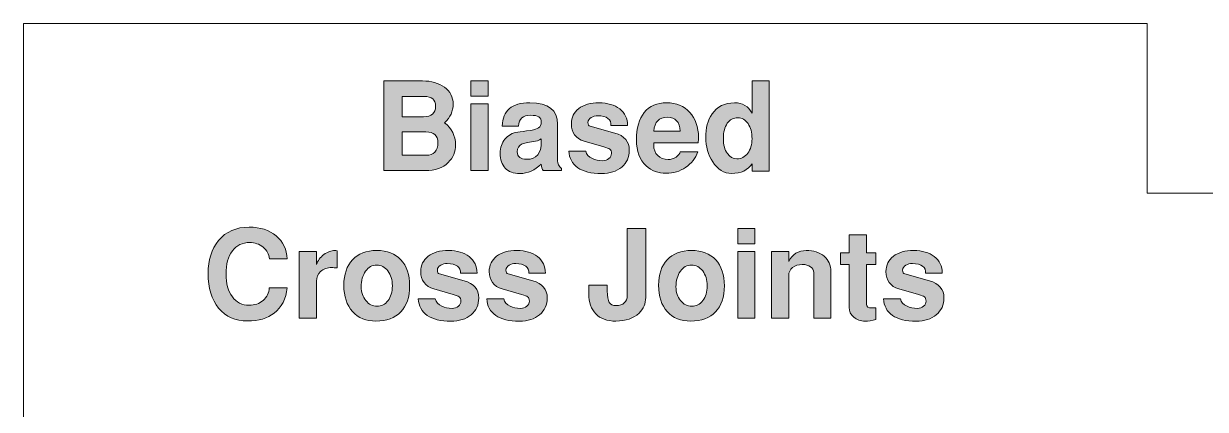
# Model space of a CAD drawing. Header units: inches. Extents: x 0.54 to 9.2, y -3.32 to -0.65.
# Drawn here: x 5.196 to 7.196, y -2.662 to -2.009 of the extents above; entities that cross this region are included whole.
import ezdxf

# ---------------------------------------------------------------- set-up
doc = ezdxf.new("R2010")
doc.units = ezdxf.units.IN
doc.header["$MEASUREMENT"] = 0
doc.layers.add('Layer 1', color=7, linetype='Continuous')

# ---------------------------------------------------------------- blocks, each defined once
blk = doc.blocks.new('block 28')
at = {"layer": 'Layer 1', "true_color": 0xed1f24}
h = blk.add_hatch(color=240, dxfattribs=at)
h.dxf.hatch_style = 2
edge = h.paths.add_edge_path()
edge.add_spline(control_points=[(5.9267, -2.214), (5.9267, -2.2261), (5.9226, -2.2361), (5.9144, -2.2442), (5.9051, -2.2534), (5.8921, -2.2579), (5.8754, -2.2579), (5.8754, -2.2579), (5.8052, -2.2579), (5.8052, -2.2579), (5.8052, -2.2579), (5.8052, -2.1061), (5.8052, -2.1061), (5.8052, -2.1061), (5.871, -2.1061), (5.871, -2.1061), (5.8856, -2.1061), (5.8979, -2.1096), (5.9078, -2.1167), (5.9177, -2.1238), (5.9227, -2.1334), (5.9227, -2.1457), (5.9227, -2.1573), (5.9179, -2.1677), (5.9083, -2.1769), (5.9205, -2.1866), (5.9267, -2.199), (5.9267, -2.214)], knot_values=[0, 0, 0, 0, 1, 1, 1, 2, 2, 2, 3, 3, 3, 4, 4, 4, 5, 5, 5, 6, 6, 6, 7, 7, 7, 8, 8, 8, 9, 9, 9, 9], degree=3, periodic=1)
edge = h.paths.add_edge_path()
edge.add_spline(control_points=[(5.8929, -2.149), (5.8929, -2.1379), (5.8865, -2.1323), (5.8735, -2.1323), (5.8735, -2.1323), (5.8365, -2.1323), (5.8365, -2.1323), (5.8365, -2.1323), (5.8365, -2.1667), (5.8365, -2.1667), (5.8365, -2.1667), (5.8727, -2.1667), (5.8727, -2.1667), (5.8862, -2.1667), (5.8929, -2.1608), (5.8929, -2.149)], knot_values=[0, 0, 0, 0, 1, 1, 1, 2, 2, 2, 3, 3, 3, 4, 4, 4, 5, 5, 5, 5], degree=3, periodic=1)
edge = h.paths.add_edge_path()
edge.add_spline(control_points=[(5.8969, -2.2104), (5.8969, -2.1985), (5.8901, -2.1925), (5.8765, -2.1925), (5.8765, -2.1925), (5.8365, -2.1925), (5.8365, -2.1925), (5.8365, -2.1925), (5.8365, -2.2319), (5.8365, -2.2319), (5.8365, -2.2319), (5.8765, -2.2319), (5.8765, -2.2319), (5.8901, -2.2319), (5.8969, -2.2248), (5.8969, -2.2104)], knot_values=[0, 0, 0, 0, 1, 1, 1, 2, 2, 2, 3, 3, 3, 4, 4, 4, 5, 5, 5, 5], degree=3, periodic=1)
h = blk.add_hatch(color=240, dxfattribs=at)
h.dxf.hatch_style = 2
h.paths.add_polyline_path([(5.9819, -2.1321), (5.9527, -2.1321), (5.9527, -2.1061), (5.9819, -2.1061)])
h.paths.add_polyline_path([(5.9819, -2.2579), (5.9527, -2.2579), (5.9527, -2.145), (5.9819, -2.145)])
h = blk.add_hatch(color=240, dxfattribs=at)
h.dxf.hatch_style = 2
edge = h.paths.add_edge_path()
edge.add_spline(control_points=[(6.4577, -2.2586), (6.4577, -2.2586), (6.4285, -2.2586), (6.4285, -2.2586), (6.4285, -2.2586), (6.4285, -2.2463), (6.4285, -2.2463), (6.4213, -2.2573), (6.4098, -2.2627), (6.3939, -2.2627), (6.3812, -2.2627), (6.3705, -2.2561), (6.3619, -2.2429), (6.3541, -2.2309), (6.3502, -2.2173), (6.3502, -2.2021), (6.3502, -2.186), (6.3537, -2.1727), (6.3608, -2.1621), (6.3694, -2.1495), (6.3821, -2.1432), (6.3987, -2.1432), (6.4125, -2.1432), (6.4224, -2.149), (6.4285, -2.1607), (6.4285, -2.1607), (6.4285, -2.1061), (6.4285, -2.1061), (6.4285, -2.1061), (6.4577, -2.1061), (6.4577, -2.1061), (6.4577, -2.1061), (6.4577, -2.2586), (6.4577, -2.2586)], knot_values=[0, 0, 0, 0, 1, 1, 1, 2, 2, 2, 3, 3, 3, 4, 4, 4, 5, 5, 5, 6, 6, 6, 7, 7, 7, 8, 8, 8, 9, 9, 9, 10, 10, 10, 11, 11, 11, 11], degree=3, periodic=1)
edge = h.paths.add_edge_path()
edge.add_spline(control_points=[(6.4285, -2.2039), (6.4285, -2.1935), (6.4262, -2.185), (6.4217, -2.1783), (6.4171, -2.1717), (6.4114, -2.1684), (6.4045, -2.1684), (6.397, -2.1684), (6.3911, -2.1715), (6.3866, -2.1779), (6.3822, -2.1843), (6.38, -2.1928), (6.38, -2.2035), (6.38, -2.2143), (6.3823, -2.2228), (6.3868, -2.229), (6.391, -2.235), (6.3963, -2.2379), (6.4028, -2.2379), (6.4104, -2.2379), (6.4166, -2.2348), (6.4214, -2.2285), (6.4261, -2.2222), (6.4285, -2.214), (6.4285, -2.2039)], knot_values=[0, 0, 0, 0, 1, 1, 1, 2, 2, 2, 3, 3, 3, 4, 4, 4, 5, 5, 5, 6, 6, 6, 7, 7, 7, 8, 8, 8, 8], degree=3, periodic=1)
h = blk.add_hatch(color=240, dxfattribs=at)
h.dxf.hatch_style = 2
edge = h.paths.add_edge_path()
edge.add_spline(control_points=[(6.1058, -2.2579), (6.1058, -2.2579), (6.0748, -2.2579), (6.0748, -2.2579), (6.0734, -2.2557), (6.0724, -2.252), (6.0717, -2.2469), (6.061, -2.2576), (6.049, -2.2629), (6.0356, -2.2629), (6.0248, -2.2629), (6.0165, -2.2599), (6.0108, -2.2539), (6.0051, -2.2478), (6.0023, -2.2393), (6.0023, -2.2282), (6.0023, -2.219), (6.005, -2.2111), (6.0104, -2.2046), (6.0158, -2.1981), (6.0231, -2.1941), (6.0323, -2.1927), (6.0366, -2.1922), (6.0439, -2.1912), (6.0542, -2.1898), (6.0603, -2.1889), (6.0647, -2.1874), (6.0674, -2.1853), (6.0701, -2.1833), (6.0716, -2.1801), (6.0719, -2.1757), (6.0723, -2.168), (6.0662, -2.1642), (6.0537, -2.1642), (6.0407, -2.1642), (6.034, -2.1703), (6.0335, -2.1825), (6.0335, -2.1825), (6.0058, -2.1825), (6.0058, -2.1825), (6.0064, -2.1692), (6.0104, -2.1593), (6.0178, -2.1528), (6.0252, -2.1464), (6.0369, -2.1432), (6.0527, -2.1432), (6.0838, -2.1432), (6.0994, -2.1552), (6.0994, -2.1792), (6.0994, -2.1792), (6.0994, -2.2415), (6.0994, -2.2415), (6.0994, -2.2464), (6.1015, -2.2506), (6.1058, -2.2542), (6.1058, -2.2542), (6.1058, -2.2579), (6.1058, -2.2579)], knot_values=[0, 0, 0, 0, 1, 1, 1, 2, 2, 2, 3, 3, 3, 4, 4, 4, 5, 5, 5, 6, 6, 6, 7, 7, 7, 8, 8, 8, 9, 9, 9, 10, 10, 10, 11, 11, 11, 12, 12, 12, 13, 13, 13, 14, 14, 14, 15, 15, 15, 16, 16, 16, 17, 17, 17, 18, 18, 18, 19, 19, 19, 19], degree=3, periodic=1)
edge = h.paths.add_edge_path()
edge.add_spline(control_points=[(6.0719, -2.2088), (6.0719, -2.2088), (6.0719, -2.2044), (6.0719, -2.2044), (6.0677, -2.2068), (6.0634, -2.2082), (6.0591, -2.2088), (6.0489, -2.21), (6.0421, -2.2116), (6.0386, -2.2134), (6.0337, -2.2157), (6.0312, -2.2199), (6.0312, -2.2259), (6.0312, -2.2345), (6.0366, -2.2388), (6.0474, -2.2388), (6.0637, -2.2388), (6.0719, -2.2288), (6.0719, -2.2088)], knot_values=[0, 0, 0, 0, 1, 1, 1, 2, 2, 2, 3, 3, 3, 4, 4, 4, 5, 5, 5, 6, 6, 6, 6], degree=3, periodic=1)
h = blk.add_hatch(color=240, dxfattribs=at)
h.dxf.hatch_style = 2
edge = h.paths.add_edge_path()
edge.add_spline(control_points=[(6.2208, -2.2236), (6.2208, -2.2352), (6.2165, -2.2447), (6.2079, -2.252), (6.1993, -2.2593), (6.1879, -2.2629), (6.1737, -2.2629), (6.1564, -2.2629), (6.143, -2.2597), (6.1336, -2.2531), (6.1243, -2.2465), (6.1192, -2.237), (6.1185, -2.2248), (6.1185, -2.2248), (6.1473, -2.2248), (6.1473, -2.2248), (6.1484, -2.2305), (6.1521, -2.2348), (6.1583, -2.2375), (6.1632, -2.2399), (6.169, -2.2411), (6.1756, -2.2411), (6.1799, -2.2411), (6.1835, -2.2399), (6.1863, -2.2375), (6.1892, -2.2351), (6.1906, -2.2323), (6.1906, -2.2289), (6.1906, -2.2255), (6.1896, -2.2231), (6.1877, -2.2216), (6.1862, -2.2204), (6.1828, -2.2191), (6.1775, -2.2176), (6.1775, -2.2176), (6.1446, -2.2081), (6.1446, -2.2081), (6.13, -2.2038), (6.1227, -2.194), (6.1227, -2.1787), (6.1227, -2.1681), (6.1269, -2.1595), (6.1352, -2.1529), (6.1435, -2.1464), (6.1551, -2.1432), (6.1698, -2.1432), (6.1841, -2.1432), (6.1957, -2.1466), (6.2045, -2.1536), (6.2133, -2.1605), (6.2178, -2.1698), (6.2179, -2.1815), (6.2179, -2.1815), (6.1898, -2.1815), (6.1898, -2.1815), (6.1902, -2.1766), (6.1885, -2.1727), (6.1847, -2.1697), (6.1809, -2.1667), (6.1751, -2.1652), (6.1675, -2.1652), (6.1633, -2.1652), (6.1596, -2.1662), (6.1565, -2.1682), (6.1527, -2.1702), (6.1508, -2.1729), (6.1508, -2.1763), (6.1508, -2.18), (6.1521, -2.1823), (6.1546, -2.1829), (6.1546, -2.1829), (6.1962, -2.1944), (6.1962, -2.1944), (6.2126, -2.1989), (6.2208, -2.2086), (6.2208, -2.2236)], knot_values=[0, 0, 0, 0, 1, 1, 1, 2, 2, 2, 3, 3, 3, 4, 4, 4, 5, 5, 5, 6, 6, 6, 7, 7, 7, 8, 8, 8, 9, 9, 9, 10, 10, 10, 11, 11, 11, 12, 12, 12, 13, 13, 13, 14, 14, 14, 15, 15, 15, 16, 16, 16, 17, 17, 17, 18, 18, 18, 19, 19, 19, 20, 20, 20, 21, 21, 21, 22, 22, 22, 23, 23, 23, 24, 24, 24, 25, 25, 25, 25], degree=3, periodic=1)
h = blk.add_hatch(color=240, dxfattribs=at)
h.dxf.hatch_style = 2
edge = h.paths.add_edge_path()
edge.add_spline(control_points=[(6.3379, -2.2017), (6.3379, -2.205), (6.3377, -2.208), (6.3373, -2.2107), (6.3373, -2.2107), (6.2625, -2.2107), (6.2625, -2.2107), (6.2622, -2.2115), (6.2621, -2.2128), (6.2621, -2.2146), (6.2621, -2.222), (6.2643, -2.2279), (6.2689, -2.2324), (6.2734, -2.2369), (6.2793, -2.2392), (6.2866, -2.2392), (6.2915, -2.2392), (6.2959, -2.2378), (6.3001, -2.235), (6.3038, -2.2324), (6.3061, -2.2294), (6.3071, -2.2261), (6.3071, -2.2261), (6.3367, -2.2261), (6.3367, -2.2261), (6.3328, -2.237), (6.3259, -2.2459), (6.3161, -2.2525), (6.3063, -2.2592), (6.2954, -2.2625), (6.2833, -2.2625), (6.2698, -2.2625), (6.2585, -2.2583), (6.2494, -2.2498), (6.2384, -2.2397), (6.2329, -2.2252), (6.2329, -2.2063), (6.2329, -2.186), (6.2373, -2.1704), (6.2461, -2.1595), (6.255, -2.1486), (6.2676, -2.1432), (6.2842, -2.1432), (6.3003, -2.1432), (6.3133, -2.1485), (6.3231, -2.1593), (6.333, -2.1701), (6.3379, -2.1842), (6.3379, -2.2017)], knot_values=[0, 0, 0, 0, 1, 1, 1, 2, 2, 2, 3, 3, 3, 4, 4, 4, 5, 5, 5, 6, 6, 6, 7, 7, 7, 8, 8, 8, 9, 9, 9, 10, 10, 10, 11, 11, 11, 12, 12, 12, 13, 13, 13, 14, 14, 14, 15, 15, 15, 16, 16, 16, 16], degree=3, periodic=1)
edge = h.paths.add_edge_path()
edge.add_spline(control_points=[(6.3071, -2.1911), (6.3062, -2.1754), (6.2989, -2.1675), (6.2852, -2.1675), (6.2713, -2.1675), (6.2636, -2.1754), (6.2621, -2.1911), (6.2621, -2.1911), (6.3071, -2.1911), (6.3071, -2.1911)], knot_values=[0, 0, 0, 0, 1, 1, 1, 2, 2, 2, 3, 3, 3, 3], degree=3, periodic=1)
h = blk.add_hatch(color=240, dxfattribs=at)
h.dxf.hatch_style = 2
edge = h.paths.add_edge_path()
edge.add_spline(control_points=[(5.6417, -2.4561), (5.6397, -2.4751), (5.6325, -2.4895), (5.62, -2.4992), (5.6085, -2.5081), (5.5933, -2.5125), (5.5746, -2.5125), (5.554, -2.5125), (5.5378, -2.5053), (5.5258, -2.4909), (5.5139, -2.4764), (5.5079, -2.4568), (5.5079, -2.4321), (5.5079, -2.4092), (5.5138, -2.3906), (5.5256, -2.3763), (5.5381, -2.3611), (5.5554, -2.3536), (5.5775, -2.3536), (5.596, -2.3536), (5.6112, -2.3585), (5.6231, -2.3685), (5.6351, -2.3784), (5.6412, -2.3914), (5.6417, -2.4075), (5.6417, -2.4075), (5.6119, -2.4075), (5.6119, -2.4075), (5.611, -2.3995), (5.6075, -2.3928), (5.6011, -2.3875), (5.5948, -2.3823), (5.5872, -2.3796), (5.5783, -2.3796), (5.566, -2.3796), (5.5562, -2.3844), (5.5491, -2.394), (5.5419, -2.4036), (5.5383, -2.4166), (5.5383, -2.4329), (5.5383, -2.4492), (5.5419, -2.4621), (5.549, -2.4716), (5.556, -2.4811), (5.5655, -2.4859), (5.5773, -2.4859), (5.5866, -2.4859), (5.5945, -2.4831), (5.601, -2.4776), (5.6076, -2.4721), (5.611, -2.465), (5.6115, -2.4561), (5.6115, -2.4561), (5.6417, -2.4561), (5.6417, -2.4561)], knot_values=[0, 0, 0, 0, 1, 1, 1, 2, 2, 2, 3, 3, 3, 4, 4, 4, 5, 5, 5, 6, 6, 6, 7, 7, 7, 8, 8, 8, 9, 9, 9, 10, 10, 10, 11, 11, 11, 12, 12, 12, 13, 13, 13, 14, 14, 14, 15, 15, 15, 16, 16, 16, 17, 17, 17, 18, 18, 18, 18], degree=3, periodic=1)
h = blk.add_hatch(color=240, dxfattribs=at)
h.dxf.hatch_style = 2
edge = h.paths.add_edge_path()
edge.add_spline(control_points=[(6.2485, -2.4729), (6.2485, -2.4831), (6.2448, -2.4918), (6.2373, -2.4992), (6.2281, -2.5082), (6.2151, -2.5127), (6.1981, -2.5127), (6.1833, -2.5127), (6.1719, -2.5086), (6.1641, -2.5004), (6.1562, -2.4923), (6.1523, -2.481), (6.1523, -2.4667), (6.1523, -2.4667), (6.1523, -2.4519), (6.1523, -2.4519), (6.1523, -2.4519), (6.1835, -2.4519), (6.1835, -2.4519), (6.1835, -2.4519), (6.1835, -2.4617), (6.1835, -2.4617), (6.1835, -2.4709), (6.1846, -2.4773), (6.1868, -2.481), (6.1889, -2.4847), (6.1928, -2.4865), (6.1985, -2.4865), (6.2044, -2.4865), (6.209, -2.485), (6.2123, -2.4819), (6.2156, -2.4789), (6.2173, -2.4746), (6.2173, -2.4692), (6.2173, -2.4692), (6.2173, -2.3561), (6.2173, -2.3561), (6.2173, -2.3561), (6.2485, -2.3561), (6.2485, -2.3561), (6.2485, -2.3561), (6.2485, -2.4729), (6.2485, -2.4729)], knot_values=[0, 0, 0, 0, 1, 1, 1, 2, 2, 2, 3, 3, 3, 4, 4, 4, 5, 5, 5, 6, 6, 6, 7, 7, 7, 8, 8, 8, 9, 9, 9, 10, 10, 10, 11, 11, 11, 12, 12, 12, 13, 13, 13, 14, 14, 14, 14], degree=3, periodic=1)
h = blk.add_hatch(color=240, dxfattribs=at)
h.dxf.hatch_style = 2
h.paths.add_polyline_path([(6.4335, -2.3821), (6.4044, -2.3821), (6.4044, -2.3561), (6.4335, -2.3561)])
h.paths.add_polyline_path([(6.4335, -2.5079), (6.4044, -2.5079), (6.4044, -2.395), (6.4335, -2.395)])
h = blk.add_hatch(color=240, dxfattribs=at)
h.dxf.hatch_style = 2
edge = h.paths.add_edge_path()
edge.add_spline(control_points=[(6.6383, -2.5102), (6.6315, -2.5119), (6.6253, -2.5127), (6.6198, -2.5127), (6.6124, -2.5127), (6.6061, -2.5105), (6.6008, -2.506), (6.5955, -2.5015), (6.5929, -2.4961), (6.5929, -2.4898), (6.5929, -2.4898), (6.5929, -2.4167), (6.5929, -2.4167), (6.5929, -2.4167), (6.5785, -2.4167), (6.5785, -2.4167), (6.5785, -2.4167), (6.5785, -2.3973), (6.5785, -2.3973), (6.5785, -2.3973), (6.5929, -2.3973), (6.5929, -2.3973), (6.5929, -2.3973), (6.5929, -2.3667), (6.5929, -2.3667), (6.5929, -2.3667), (6.6221, -2.3667), (6.6221, -2.3667), (6.6221, -2.3667), (6.6221, -2.3973), (6.6221, -2.3973), (6.6221, -2.3973), (6.6383, -2.3973), (6.6383, -2.3973), (6.6383, -2.3973), (6.6383, -2.4167), (6.6383, -2.4167), (6.6383, -2.4167), (6.6221, -2.4167), (6.6221, -2.4167), (6.6221, -2.4167), (6.6221, -2.484), (6.6221, -2.484), (6.6221, -2.4883), (6.6253, -2.4905), (6.6319, -2.4905), (6.6334, -2.4903), (6.6355, -2.4902), (6.6383, -2.49), (6.6383, -2.49), (6.6383, -2.5102), (6.6383, -2.5102)], knot_values=[0, 0, 0, 0, 1, 1, 1, 2, 2, 2, 3, 3, 3, 4, 4, 4, 5, 5, 5, 6, 6, 6, 7, 7, 7, 8, 8, 8, 9, 9, 9, 10, 10, 10, 11, 11, 11, 12, 12, 12, 13, 13, 13, 14, 14, 14, 15, 15, 15, 16, 16, 16, 17, 17, 17, 17], degree=3, periodic=1)
h = blk.add_hatch(color=240, dxfattribs=at)
h.dxf.hatch_style = 2
edge = h.paths.add_edge_path()
edge.add_spline(control_points=[(5.7262, -2.4227), (5.7224, -2.4223), (5.7195, -2.4221), (5.7177, -2.4221), (5.7095, -2.4221), (5.7031, -2.4243), (5.6984, -2.4287), (5.6938, -2.4331), (5.6914, -2.4386), (5.6914, -2.4452), (5.6914, -2.4452), (5.6914, -2.5079), (5.6914, -2.5079), (5.6914, -2.5079), (5.6623, -2.5079), (5.6623, -2.5079), (5.6623, -2.5079), (5.6623, -2.395), (5.6623, -2.395), (5.6623, -2.395), (5.6914, -2.395), (5.6914, -2.395), (5.6914, -2.395), (5.6914, -2.4169), (5.6914, -2.4169), (5.6935, -2.4102), (5.6977, -2.4046), (5.7039, -2.4), (5.7102, -2.3954), (5.7165, -2.3932), (5.7227, -2.3932), (5.7234, -2.3932), (5.7246, -2.3933), (5.7262, -2.3936), (5.7262, -2.3936), (5.7262, -2.4227), (5.7262, -2.4227)], knot_values=[0, 0, 0, 0, 1, 1, 1, 2, 2, 2, 3, 3, 3, 4, 4, 4, 5, 5, 5, 6, 6, 6, 7, 7, 7, 8, 8, 8, 9, 9, 9, 10, 10, 10, 11, 11, 11, 12, 12, 12, 12], degree=3, periodic=1)
h = blk.add_hatch(color=240, dxfattribs=at)
h.dxf.hatch_style = 2
edge = h.paths.add_edge_path()
edge.add_spline(control_points=[(5.8489, -2.4529), (5.8489, -2.472), (5.844, -2.4867), (5.8341, -2.4971), (5.8241, -2.5075), (5.8101, -2.5127), (5.7921, -2.5127), (5.7753, -2.5127), (5.762, -2.5073), (5.7523, -2.4965), (5.7426, -2.4857), (5.7377, -2.4709), (5.7377, -2.4521), (5.7377, -2.4336), (5.7426, -2.4192), (5.7523, -2.4088), (5.762, -2.3984), (5.7757, -2.3932), (5.7933, -2.3932), (5.8108, -2.3932), (5.8245, -2.3984), (5.8343, -2.409), (5.844, -2.4195), (5.8489, -2.4342), (5.8489, -2.4529)], knot_values=[0, 0, 0, 0, 1, 1, 1, 2, 2, 2, 3, 3, 3, 4, 4, 4, 5, 5, 5, 6, 6, 6, 7, 7, 7, 8, 8, 8, 8], degree=3, periodic=1)
edge = h.paths.add_edge_path()
edge.add_spline(control_points=[(5.8198, -2.4531), (5.8198, -2.4427), (5.8173, -2.4342), (5.8123, -2.4277), (5.8073, -2.4212), (5.801, -2.4179), (5.7933, -2.4179), (5.7857, -2.4179), (5.7794, -2.4214), (5.7745, -2.4283), (5.7695, -2.4353), (5.7671, -2.4441), (5.7671, -2.4549), (5.7671, -2.4639), (5.7697, -2.4716), (5.7749, -2.478), (5.7801, -2.4843), (5.7864, -2.4875), (5.7937, -2.4875), (5.8014, -2.4875), (5.8076, -2.4843), (5.8125, -2.4779), (5.8173, -2.4714), (5.8198, -2.4632), (5.8198, -2.4531)], knot_values=[0, 0, 0, 0, 1, 1, 1, 2, 2, 2, 3, 3, 3, 4, 4, 4, 5, 5, 5, 6, 6, 6, 7, 7, 7, 8, 8, 8, 8], degree=3, periodic=1)
h = blk.add_hatch(color=240, dxfattribs=at)
h.dxf.hatch_style = 2
edge = h.paths.add_edge_path()
edge.add_spline(control_points=[(5.966, -2.4736), (5.966, -2.4852), (5.9617, -2.4947), (5.9531, -2.502), (5.9445, -2.5093), (5.9331, -2.5129), (5.9189, -2.5129), (5.9016, -2.5129), (5.8882, -2.5097), (5.8788, -2.5031), (5.8695, -2.4965), (5.8644, -2.487), (5.8637, -2.4748), (5.8637, -2.4748), (5.8925, -2.4748), (5.8925, -2.4748), (5.8936, -2.4805), (5.8973, -2.4848), (5.9035, -2.4875), (5.9084, -2.4899), (5.9142, -2.4911), (5.9208, -2.4911), (5.9251, -2.4911), (5.9287, -2.4899), (5.9316, -2.4875), (5.9344, -2.4851), (5.9358, -2.4823), (5.9358, -2.4789), (5.9358, -2.4755), (5.9349, -2.4731), (5.9329, -2.4716), (5.9314, -2.4704), (5.928, -2.4691), (5.9227, -2.4676), (5.9227, -2.4676), (5.8898, -2.4581), (5.8898, -2.4581), (5.8752, -2.4538), (5.8679, -2.444), (5.8679, -2.4287), (5.8679, -2.4181), (5.8721, -2.4095), (5.8804, -2.4029), (5.8887, -2.3964), (5.9003, -2.3932), (5.915, -2.3932), (5.9293, -2.3932), (5.9409, -2.3966), (5.9497, -2.4036), (5.9585, -2.4105), (5.963, -2.4198), (5.9631, -2.4315), (5.9631, -2.4315), (5.935, -2.4315), (5.935, -2.4315), (5.9354, -2.4266), (5.9337, -2.4227), (5.9299, -2.4197), (5.9261, -2.4167), (5.9203, -2.4152), (5.9127, -2.4152), (5.9085, -2.4152), (5.9049, -2.4162), (5.9017, -2.4182), (5.8979, -2.4202), (5.896, -2.4229), (5.896, -2.4263), (5.896, -2.43), (5.8973, -2.4323), (5.8998, -2.4329), (5.8998, -2.4329), (5.9414, -2.4444), (5.9414, -2.4444), (5.9578, -2.4489), (5.966, -2.4586), (5.966, -2.4736)], knot_values=[0, 0, 0, 0, 1, 1, 1, 2, 2, 2, 3, 3, 3, 4, 4, 4, 5, 5, 5, 6, 6, 6, 7, 7, 7, 8, 8, 8, 9, 9, 9, 10, 10, 10, 11, 11, 11, 12, 12, 12, 13, 13, 13, 14, 14, 14, 15, 15, 15, 16, 16, 16, 17, 17, 17, 18, 18, 18, 19, 19, 19, 20, 20, 20, 21, 21, 21, 22, 22, 22, 23, 23, 23, 24, 24, 24, 25, 25, 25, 25], degree=3, periodic=1)
h = blk.add_hatch(color=240, dxfattribs=at)
h.dxf.hatch_style = 2
edge = h.paths.add_edge_path()
edge.add_spline(control_points=[(6.0819, -2.4736), (6.0819, -2.4852), (6.0776, -2.4947), (6.0689, -2.502), (6.0603, -2.5093), (6.0489, -2.5129), (6.0348, -2.5129), (6.0174, -2.5129), (6.004, -2.5097), (5.9947, -2.5031), (5.9853, -2.4965), (5.9803, -2.487), (5.9796, -2.4748), (5.9796, -2.4748), (6.0083, -2.4748), (6.0083, -2.4748), (6.0094, -2.4805), (6.0131, -2.4848), (6.0194, -2.4875), (6.0242, -2.4899), (6.03, -2.4911), (6.0367, -2.4911), (6.041, -2.4911), (6.0445, -2.4899), (6.0474, -2.4875), (6.0502, -2.4851), (6.0517, -2.4823), (6.0517, -2.4789), (6.0517, -2.4755), (6.0507, -2.4731), (6.0487, -2.4716), (6.0472, -2.4704), (6.0438, -2.4691), (6.0386, -2.4676), (6.0386, -2.4676), (6.0056, -2.4581), (6.0056, -2.4581), (5.991, -2.4538), (5.9837, -2.444), (5.9837, -2.4287), (5.9837, -2.4181), (5.9879, -2.4095), (5.9962, -2.4029), (6.0046, -2.3964), (6.0161, -2.3932), (6.0308, -2.3932), (6.0451, -2.3932), (6.0567, -2.3966), (6.0655, -2.4036), (6.0743, -2.4105), (6.0788, -2.4198), (6.0789, -2.4315), (6.0789, -2.4315), (6.0508, -2.4315), (6.0508, -2.4315), (6.0512, -2.4266), (6.0495, -2.4227), (6.0457, -2.4197), (6.0419, -2.4167), (6.0362, -2.4152), (6.0285, -2.4152), (6.0244, -2.4152), (6.0207, -2.4162), (6.0175, -2.4182), (6.0137, -2.4202), (6.0119, -2.4229), (6.0119, -2.4263), (6.0119, -2.43), (6.0131, -2.4323), (6.0156, -2.4329), (6.0156, -2.4329), (6.0573, -2.4444), (6.0573, -2.4444), (6.0737, -2.4489), (6.0819, -2.4586), (6.0819, -2.4736)], knot_values=[0, 0, 0, 0, 1, 1, 1, 2, 2, 2, 3, 3, 3, 4, 4, 4, 5, 5, 5, 6, 6, 6, 7, 7, 7, 8, 8, 8, 9, 9, 9, 10, 10, 10, 11, 11, 11, 12, 12, 12, 13, 13, 13, 14, 14, 14, 15, 15, 15, 16, 16, 16, 17, 17, 17, 18, 18, 18, 19, 19, 19, 20, 20, 20, 21, 21, 21, 22, 22, 22, 23, 23, 23, 24, 24, 24, 25, 25, 25, 25], degree=3, periodic=1)
h = blk.add_hatch(color=240, dxfattribs=at)
h.dxf.hatch_style = 2
edge = h.paths.add_edge_path()
edge.add_spline(control_points=[(6.3817, -2.4529), (6.3817, -2.472), (6.3767, -2.4867), (6.3668, -2.4971), (6.3568, -2.5075), (6.3428, -2.5127), (6.3248, -2.5127), (6.308, -2.5127), (6.2947, -2.5073), (6.285, -2.4965), (6.2753, -2.4857), (6.2704, -2.4709), (6.2704, -2.4521), (6.2704, -2.4336), (6.2753, -2.4192), (6.285, -2.4088), (6.2947, -2.3984), (6.3084, -2.3932), (6.326, -2.3932), (6.3435, -2.3932), (6.3572, -2.3984), (6.367, -2.409), (6.3768, -2.4195), (6.3817, -2.4342), (6.3817, -2.4529)], knot_values=[0, 0, 0, 0, 1, 1, 1, 2, 2, 2, 3, 3, 3, 4, 4, 4, 5, 5, 5, 6, 6, 6, 7, 7, 7, 8, 8, 8, 8], degree=3, periodic=1)
edge = h.paths.add_edge_path()
edge.add_spline(control_points=[(6.3525, -2.4531), (6.3525, -2.4427), (6.35, -2.4342), (6.345, -2.4277), (6.34, -2.4212), (6.3337, -2.4179), (6.326, -2.4179), (6.3184, -2.4179), (6.3121, -2.4214), (6.3072, -2.4283), (6.3022, -2.4353), (6.2998, -2.4441), (6.2998, -2.4549), (6.2998, -2.4639), (6.3024, -2.4716), (6.3076, -2.478), (6.3128, -2.4843), (6.3191, -2.4875), (6.3264, -2.4875), (6.3341, -2.4875), (6.3403, -2.4843), (6.3452, -2.4779), (6.3501, -2.4714), (6.3525, -2.4632), (6.3525, -2.4531)], knot_values=[0, 0, 0, 0, 1, 1, 1, 2, 2, 2, 3, 3, 3, 4, 4, 4, 5, 5, 5, 6, 6, 6, 7, 7, 7, 8, 8, 8, 8], degree=3, periodic=1)
h = blk.add_hatch(color=240, dxfattribs=at)
h.dxf.hatch_style = 2
edge = h.paths.add_edge_path()
edge.add_spline(control_points=[(6.5621, -2.5079), (6.5621, -2.5079), (6.5329, -2.5079), (6.5329, -2.5079), (6.5329, -2.5079), (6.5329, -2.4304), (6.5329, -2.4304), (6.5329, -2.4263), (6.5312, -2.423), (6.5277, -2.4206), (6.5242, -2.4181), (6.5195, -2.4169), (6.5135, -2.4169), (6.507, -2.4169), (6.5016, -2.4186), (6.4972, -2.4221), (6.4928, -2.4256), (6.4906, -2.43), (6.4906, -2.4352), (6.4906, -2.4352), (6.4906, -2.5079), (6.4906, -2.5079), (6.4906, -2.5079), (6.4614, -2.5079), (6.4614, -2.5079), (6.4614, -2.5079), (6.4614, -2.395), (6.4614, -2.395), (6.4614, -2.395), (6.4906, -2.395), (6.4906, -2.395), (6.4906, -2.395), (6.4906, -2.4119), (6.4906, -2.4119), (6.4971, -2.3994), (6.507, -2.3932), (6.5202, -2.3932), (6.5328, -2.3932), (6.543, -2.3964), (6.5506, -2.4029), (6.5582, -2.4095), (6.5621, -2.4181), (6.5621, -2.4288), (6.5621, -2.4288), (6.5621, -2.5079), (6.5621, -2.5079)], knot_values=[0, 0, 0, 0, 1, 1, 1, 2, 2, 2, 3, 3, 3, 4, 4, 4, 5, 5, 5, 6, 6, 6, 7, 7, 7, 8, 8, 8, 9, 9, 9, 10, 10, 10, 11, 11, 11, 12, 12, 12, 13, 13, 13, 14, 14, 14, 15, 15, 15, 15], degree=3, periodic=1)
h = blk.add_hatch(color=240, dxfattribs=at)
h.dxf.hatch_style = 2
edge = h.paths.add_edge_path()
edge.add_spline(control_points=[(6.7533, -2.4736), (6.7533, -2.4852), (6.749, -2.4947), (6.7404, -2.502), (6.7318, -2.5093), (6.7204, -2.5129), (6.7062, -2.5129), (6.6889, -2.5129), (6.6755, -2.5097), (6.6661, -2.5031), (6.6568, -2.4965), (6.6517, -2.487), (6.651, -2.4748), (6.651, -2.4748), (6.6798, -2.4748), (6.6798, -2.4748), (6.6809, -2.4805), (6.6846, -2.4848), (6.6908, -2.4875), (6.6957, -2.4899), (6.7014, -2.4911), (6.7081, -2.4911), (6.7124, -2.4911), (6.716, -2.4899), (6.7188, -2.4875), (6.7217, -2.4851), (6.7231, -2.4823), (6.7231, -2.4789), (6.7231, -2.4755), (6.7221, -2.4731), (6.7202, -2.4716), (6.7187, -2.4704), (6.7153, -2.4691), (6.71, -2.4676), (6.71, -2.4676), (6.6771, -2.4581), (6.6771, -2.4581), (6.6625, -2.4538), (6.6552, -2.444), (6.6552, -2.4287), (6.6552, -2.4181), (6.6594, -2.4095), (6.6677, -2.4029), (6.676, -2.3964), (6.6876, -2.3932), (6.7023, -2.3932), (6.7166, -2.3932), (6.7281, -2.3966), (6.737, -2.4036), (6.7458, -2.4105), (6.7503, -2.4198), (6.7504, -2.4315), (6.7504, -2.4315), (6.7223, -2.4315), (6.7223, -2.4315), (6.7227, -2.4266), (6.721, -2.4227), (6.7172, -2.4197), (6.7134, -2.4167), (6.7076, -2.4152), (6.7, -2.4152), (6.6958, -2.4152), (6.6921, -2.4162), (6.6889, -2.4182), (6.6852, -2.4202), (6.6833, -2.4229), (6.6833, -2.4263), (6.6833, -2.43), (6.6846, -2.4323), (6.6871, -2.4329), (6.6871, -2.4329), (6.7287, -2.4444), (6.7287, -2.4444), (6.7451, -2.4489), (6.7533, -2.4586), (6.7533, -2.4736)], knot_values=[0, 0, 0, 0, 1, 1, 1, 2, 2, 2, 3, 3, 3, 4, 4, 4, 5, 5, 5, 6, 6, 6, 7, 7, 7, 8, 8, 8, 9, 9, 9, 10, 10, 10, 11, 11, 11, 12, 12, 12, 13, 13, 13, 14, 14, 14, 15, 15, 15, 16, 16, 16, 17, 17, 17, 18, 18, 18, 19, 19, 19, 20, 20, 20, 21, 21, 21, 22, 22, 22, 23, 23, 23, 24, 24, 24, 25, 25, 25, 25], degree=3, periodic=1)
at = {"layer": 'Layer 1', "lineweight": 0}
for points in [[(5.9819, -2.1321), (5.9527, -2.1321), (5.9527, -2.1061), (5.9819, -2.1061), (5.9819, -2.1321)], [(5.9819, -2.2579), (5.9527, -2.2579), (5.9527, -2.145), (5.9819, -2.145), (5.9819, -2.2579)], [(6.4335, -2.3821), (6.4044, -2.3821), (6.4044, -2.3561), (6.4335, -2.3561), (6.4335, -2.3821)], [(6.4335, -2.5079), (6.4044, -2.5079), (6.4044, -2.395), (6.4335, -2.395), (6.4335, -2.5079)]]:
    blk.add_lwpolyline(points, dxfattribs=at)
for points, knots in [([(5.9267, -2.214), (5.9267, -2.2261), (5.9226, -2.2361), (5.9144, -2.2442), (5.9051, -2.2534), (5.8921, -2.2579), (5.8754, -2.2579), (5.8754, -2.2579), (5.8052, -2.2579), (5.8052, -2.2579), (5.8052, -2.2579), (5.8052, -2.1061), (5.8052, -2.1061), (5.8052, -2.1061), (5.871, -2.1061), (5.871, -2.1061), (5.8856, -2.1061), (5.8979, -2.1096), (5.9078, -2.1167), (5.9177, -2.1238), (5.9227, -2.1334), (5.9227, -2.1457), (5.9227, -2.1573), (5.9179, -2.1677), (5.9083, -2.1769), (5.9205, -2.1866), (5.9267, -2.199), (5.9267, -2.214)], [0, 0, 0, 0, 1, 1, 1, 2, 2, 2, 3, 3, 3, 4, 4, 4, 5, 5, 5, 6, 6, 6, 7, 7, 7, 8, 8, 8, 9, 9, 9, 9]), ([(6.4577, -2.2586), (6.4577, -2.2586), (6.4285, -2.2586), (6.4285, -2.2586), (6.4285, -2.2586), (6.4285, -2.2463), (6.4285, -2.2463), (6.4213, -2.2573), (6.4098, -2.2627), (6.3939, -2.2627), (6.3812, -2.2627), (6.3705, -2.2561), (6.3619, -2.2429), (6.3541, -2.2309), (6.3502, -2.2173), (6.3502, -2.2021), (6.3502, -2.186), (6.3537, -2.1727), (6.3608, -2.1621), (6.3694, -2.1495), (6.3821, -2.1432), (6.3987, -2.1432), (6.4125, -2.1432), (6.4224, -2.149), (6.4285, -2.1607), (6.4285, -2.1607), (6.4285, -2.1061), (6.4285, -2.1061), (6.4285, -2.1061), (6.4577, -2.1061), (6.4577, -2.1061), (6.4577, -2.1061), (6.4577, -2.2586), (6.4577, -2.2586)], [0, 0, 0, 0, 1, 1, 1, 2, 2, 2, 3, 3, 3, 4, 4, 4, 5, 5, 5, 6, 6, 6, 7, 7, 7, 8, 8, 8, 9, 9, 9, 10, 10, 10, 11, 11, 11, 11]), ([(5.8929, -2.149), (5.8929, -2.1379), (5.8865, -2.1323), (5.8735, -2.1323), (5.8735, -2.1323), (5.8365, -2.1323), (5.8365, -2.1323), (5.8365, -2.1323), (5.8365, -2.1667), (5.8365, -2.1667), (5.8365, -2.1667), (5.8727, -2.1667), (5.8727, -2.1667), (5.8862, -2.1667), (5.8929, -2.1608), (5.8929, -2.149)], [0, 0, 0, 0, 1, 1, 1, 2, 2, 2, 3, 3, 3, 4, 4, 4, 5, 5, 5, 5]), ([(6.1058, -2.2579), (6.1058, -2.2579), (6.0748, -2.2579), (6.0748, -2.2579), (6.0734, -2.2557), (6.0724, -2.252), (6.0717, -2.2469), (6.061, -2.2576), (6.049, -2.2629), (6.0356, -2.2629), (6.0248, -2.2629), (6.0165, -2.2599), (6.0108, -2.2539), (6.0051, -2.2478), (6.0023, -2.2393), (6.0023, -2.2282), (6.0023, -2.219), (6.005, -2.2111), (6.0104, -2.2046), (6.0158, -2.1981), (6.0231, -2.1941), (6.0323, -2.1927), (6.0366, -2.1922), (6.0439, -2.1912), (6.0542, -2.1898), (6.0603, -2.1889), (6.0647, -2.1874), (6.0674, -2.1853), (6.0701, -2.1833), (6.0716, -2.1801), (6.0719, -2.1757), (6.0723, -2.168), (6.0662, -2.1642), (6.0537, -2.1642), (6.0407, -2.1642), (6.034, -2.1703), (6.0335, -2.1825), (6.0335, -2.1825), (6.0058, -2.1825), (6.0058, -2.1825), (6.0064, -2.1692), (6.0104, -2.1593), (6.0178, -2.1528), (6.0252, -2.1464), (6.0369, -2.1432), (6.0527, -2.1432), (6.0838, -2.1432), (6.0994, -2.1552), (6.0994, -2.1792), (6.0994, -2.1792), (6.0994, -2.2415), (6.0994, -2.2415), (6.0994, -2.2464), (6.1015, -2.2506), (6.1058, -2.2542), (6.1058, -2.2542), (6.1058, -2.2579), (6.1058, -2.2579)], [0, 0, 0, 0, 1, 1, 1, 2, 2, 2, 3, 3, 3, 4, 4, 4, 5, 5, 5, 6, 6, 6, 7, 7, 7, 8, 8, 8, 9, 9, 9, 10, 10, 10, 11, 11, 11, 12, 12, 12, 13, 13, 13, 14, 14, 14, 15, 15, 15, 16, 16, 16, 17, 17, 17, 18, 18, 18, 19, 19, 19, 19]), ([(6.2208, -2.2236), (6.2208, -2.2352), (6.2165, -2.2447), (6.2079, -2.252), (6.1993, -2.2593), (6.1879, -2.2629), (6.1737, -2.2629), (6.1564, -2.2629), (6.143, -2.2597), (6.1336, -2.2531), (6.1243, -2.2465), (6.1192, -2.237), (6.1185, -2.2248), (6.1185, -2.2248), (6.1473, -2.2248), (6.1473, -2.2248), (6.1484, -2.2305), (6.1521, -2.2348), (6.1583, -2.2375), (6.1632, -2.2399), (6.169, -2.2411), (6.1756, -2.2411), (6.1799, -2.2411), (6.1835, -2.2399), (6.1863, -2.2375), (6.1892, -2.2351), (6.1906, -2.2323), (6.1906, -2.2289), (6.1906, -2.2255), (6.1896, -2.2231), (6.1877, -2.2216), (6.1862, -2.2204), (6.1828, -2.2191), (6.1775, -2.2176), (6.1775, -2.2176), (6.1446, -2.2081), (6.1446, -2.2081), (6.13, -2.2038), (6.1227, -2.194), (6.1227, -2.1787), (6.1227, -2.1681), (6.1269, -2.1595), (6.1352, -2.1529), (6.1435, -2.1464), (6.1551, -2.1432), (6.1698, -2.1432), (6.1841, -2.1432), (6.1957, -2.1466), (6.2045, -2.1536), (6.2133, -2.1605), (6.2178, -2.1698), (6.2179, -2.1815), (6.2179, -2.1815), (6.1898, -2.1815), (6.1898, -2.1815), (6.1902, -2.1766), (6.1885, -2.1727), (6.1847, -2.1697), (6.1809, -2.1667), (6.1751, -2.1652), (6.1675, -2.1652), (6.1633, -2.1652), (6.1596, -2.1662), (6.1565, -2.1682), (6.1527, -2.1702), (6.1508, -2.1729), (6.1508, -2.1763), (6.1508, -2.18), (6.1521, -2.1823), (6.1546, -2.1829), (6.1546, -2.1829), (6.1962, -2.1944), (6.1962, -2.1944), (6.2126, -2.1989), (6.2208, -2.2086), (6.2208, -2.2236)], [0, 0, 0, 0, 1, 1, 1, 2, 2, 2, 3, 3, 3, 4, 4, 4, 5, 5, 5, 6, 6, 6, 7, 7, 7, 8, 8, 8, 9, 9, 9, 10, 10, 10, 11, 11, 11, 12, 12, 12, 13, 13, 13, 14, 14, 14, 15, 15, 15, 16, 16, 16, 17, 17, 17, 18, 18, 18, 19, 19, 19, 20, 20, 20, 21, 21, 21, 22, 22, 22, 23, 23, 23, 24, 24, 24, 25, 25, 25, 25]), ([(6.3379, -2.2017), (6.3379, -2.205), (6.3377, -2.208), (6.3373, -2.2107), (6.3373, -2.2107), (6.2625, -2.2107), (6.2625, -2.2107), (6.2622, -2.2115), (6.2621, -2.2128), (6.2621, -2.2146), (6.2621, -2.222), (6.2643, -2.2279), (6.2689, -2.2324), (6.2734, -2.2369), (6.2793, -2.2392), (6.2866, -2.2392), (6.2915, -2.2392), (6.2959, -2.2378), (6.3001, -2.235), (6.3038, -2.2324), (6.3061, -2.2294), (6.3071, -2.2261), (6.3071, -2.2261), (6.3367, -2.2261), (6.3367, -2.2261), (6.3328, -2.237), (6.3259, -2.2459), (6.3161, -2.2525), (6.3063, -2.2592), (6.2954, -2.2625), (6.2833, -2.2625), (6.2698, -2.2625), (6.2585, -2.2583), (6.2494, -2.2498), (6.2384, -2.2397), (6.2329, -2.2252), (6.2329, -2.2063), (6.2329, -2.186), (6.2373, -2.1704), (6.2461, -2.1595), (6.255, -2.1486), (6.2676, -2.1432), (6.2842, -2.1432), (6.3003, -2.1432), (6.3133, -2.1485), (6.3231, -2.1593), (6.333, -2.1701), (6.3379, -2.1842), (6.3379, -2.2017)], [0, 0, 0, 0, 1, 1, 1, 2, 2, 2, 3, 3, 3, 4, 4, 4, 5, 5, 5, 6, 6, 6, 7, 7, 7, 8, 8, 8, 9, 9, 9, 10, 10, 10, 11, 11, 11, 12, 12, 12, 13, 13, 13, 14, 14, 14, 15, 15, 15, 16, 16, 16, 16]), ([(6.3071, -2.1911), (6.3062, -2.1754), (6.2989, -2.1675), (6.2852, -2.1675), (6.2713, -2.1675), (6.2636, -2.1754), (6.2621, -2.1911), (6.2621, -2.1911), (6.3071, -2.1911), (6.3071, -2.1911)], [0, 0, 0, 0, 1, 1, 1, 2, 2, 2, 3, 3, 3, 3]), ([(6.4285, -2.2039), (6.4285, -2.1935), (6.4262, -2.185), (6.4217, -2.1783), (6.4171, -2.1717), (6.4114, -2.1684), (6.4045, -2.1684), (6.397, -2.1684), (6.3911, -2.1715), (6.3866, -2.1779), (6.3822, -2.1843), (6.38, -2.1928), (6.38, -2.2035), (6.38, -2.2143), (6.3823, -2.2228), (6.3868, -2.229), (6.391, -2.235), (6.3963, -2.2379), (6.4028, -2.2379), (6.4104, -2.2379), (6.4166, -2.2348), (6.4214, -2.2285), (6.4261, -2.2222), (6.4285, -2.214), (6.4285, -2.2039)], [0, 0, 0, 0, 1, 1, 1, 2, 2, 2, 3, 3, 3, 4, 4, 4, 5, 5, 5, 6, 6, 6, 7, 7, 7, 8, 8, 8, 8]), ([(5.8969, -2.2104), (5.8969, -2.1985), (5.8901, -2.1925), (5.8765, -2.1925), (5.8765, -2.1925), (5.8365, -2.1925), (5.8365, -2.1925), (5.8365, -2.1925), (5.8365, -2.2319), (5.8365, -2.2319), (5.8365, -2.2319), (5.8765, -2.2319), (5.8765, -2.2319), (5.8901, -2.2319), (5.8969, -2.2248), (5.8969, -2.2104)], [0, 0, 0, 0, 1, 1, 1, 2, 2, 2, 3, 3, 3, 4, 4, 4, 5, 5, 5, 5]), ([(6.0719, -2.2088), (6.0719, -2.2088), (6.0719, -2.2044), (6.0719, -2.2044), (6.0677, -2.2068), (6.0634, -2.2082), (6.0591, -2.2088), (6.0489, -2.21), (6.0421, -2.2116), (6.0386, -2.2134), (6.0337, -2.2157), (6.0312, -2.2199), (6.0312, -2.2259), (6.0312, -2.2345), (6.0366, -2.2388), (6.0474, -2.2388), (6.0637, -2.2388), (6.0719, -2.2288), (6.0719, -2.2088)], [0, 0, 0, 0, 1, 1, 1, 2, 2, 2, 3, 3, 3, 4, 4, 4, 5, 5, 5, 6, 6, 6, 6]), ([(5.6417, -2.4561), (5.6397, -2.4751), (5.6325, -2.4895), (5.62, -2.4992), (5.6085, -2.5081), (5.5933, -2.5125), (5.5746, -2.5125), (5.554, -2.5125), (5.5378, -2.5053), (5.5258, -2.4909), (5.5139, -2.4764), (5.5079, -2.4568), (5.5079, -2.4321), (5.5079, -2.4092), (5.5138, -2.3906), (5.5256, -2.3763), (5.5381, -2.3611), (5.5554, -2.3536), (5.5775, -2.3536), (5.596, -2.3536), (5.6112, -2.3585), (5.6231, -2.3685), (5.6351, -2.3784), (5.6412, -2.3914), (5.6417, -2.4075), (5.6417, -2.4075), (5.6119, -2.4075), (5.6119, -2.4075), (5.611, -2.3995), (5.6075, -2.3928), (5.6011, -2.3875), (5.5948, -2.3823), (5.5872, -2.3796), (5.5783, -2.3796), (5.566, -2.3796), (5.5562, -2.3844), (5.5491, -2.394), (5.5419, -2.4036), (5.5383, -2.4166), (5.5383, -2.4329), (5.5383, -2.4492), (5.5419, -2.4621), (5.549, -2.4716), (5.556, -2.4811), (5.5655, -2.4859), (5.5773, -2.4859), (5.5866, -2.4859), (5.5945, -2.4831), (5.601, -2.4776), (5.6076, -2.4721), (5.611, -2.465), (5.6115, -2.4561), (5.6115, -2.4561), (5.6417, -2.4561), (5.6417, -2.4561)], [0, 0, 0, 0, 1, 1, 1, 2, 2, 2, 3, 3, 3, 4, 4, 4, 5, 5, 5, 6, 6, 6, 7, 7, 7, 8, 8, 8, 9, 9, 9, 10, 10, 10, 11, 11, 11, 12, 12, 12, 13, 13, 13, 14, 14, 14, 15, 15, 15, 16, 16, 16, 17, 17, 17, 18, 18, 18, 18]), ([(6.2485, -2.4729), (6.2485, -2.4831), (6.2448, -2.4918), (6.2373, -2.4992), (6.2281, -2.5082), (6.2151, -2.5127), (6.1981, -2.5127), (6.1833, -2.5127), (6.1719, -2.5086), (6.1641, -2.5004), (6.1562, -2.4923), (6.1523, -2.481), (6.1523, -2.4667), (6.1523, -2.4667), (6.1523, -2.4519), (6.1523, -2.4519), (6.1523, -2.4519), (6.1835, -2.4519), (6.1835, -2.4519), (6.1835, -2.4519), (6.1835, -2.4617), (6.1835, -2.4617), (6.1835, -2.4709), (6.1846, -2.4773), (6.1868, -2.481), (6.1889, -2.4847), (6.1928, -2.4865), (6.1985, -2.4865), (6.2044, -2.4865), (6.209, -2.485), (6.2123, -2.4819), (6.2156, -2.4789), (6.2173, -2.4746), (6.2173, -2.4692), (6.2173, -2.4692), (6.2173, -2.3561), (6.2173, -2.3561), (6.2173, -2.3561), (6.2485, -2.3561), (6.2485, -2.3561), (6.2485, -2.3561), (6.2485, -2.4729), (6.2485, -2.4729)], [0, 0, 0, 0, 1, 1, 1, 2, 2, 2, 3, 3, 3, 4, 4, 4, 5, 5, 5, 6, 6, 6, 7, 7, 7, 8, 8, 8, 9, 9, 9, 10, 10, 10, 11, 11, 11, 12, 12, 12, 13, 13, 13, 14, 14, 14, 14]), ([(6.6383, -2.5102), (6.6315, -2.5119), (6.6253, -2.5127), (6.6198, -2.5127), (6.6124, -2.5127), (6.6061, -2.5105), (6.6008, -2.506), (6.5955, -2.5015), (6.5929, -2.4961), (6.5929, -2.4898), (6.5929, -2.4898), (6.5929, -2.4167), (6.5929, -2.4167), (6.5929, -2.4167), (6.5785, -2.4167), (6.5785, -2.4167), (6.5785, -2.4167), (6.5785, -2.3973), (6.5785, -2.3973), (6.5785, -2.3973), (6.5929, -2.3973), (6.5929, -2.3973), (6.5929, -2.3973), (6.5929, -2.3667), (6.5929, -2.3667), (6.5929, -2.3667), (6.6221, -2.3667), (6.6221, -2.3667), (6.6221, -2.3667), (6.6221, -2.3973), (6.6221, -2.3973), (6.6221, -2.3973), (6.6383, -2.3973), (6.6383, -2.3973), (6.6383, -2.3973), (6.6383, -2.4167), (6.6383, -2.4167), (6.6383, -2.4167), (6.6221, -2.4167), (6.6221, -2.4167), (6.6221, -2.4167), (6.6221, -2.484), (6.6221, -2.484), (6.6221, -2.4883), (6.6253, -2.4905), (6.6319, -2.4905), (6.6334, -2.4903), (6.6355, -2.4902), (6.6383, -2.49), (6.6383, -2.49), (6.6383, -2.5102), (6.6383, -2.5102)], [0, 0, 0, 0, 1, 1, 1, 2, 2, 2, 3, 3, 3, 4, 4, 4, 5, 5, 5, 6, 6, 6, 7, 7, 7, 8, 8, 8, 9, 9, 9, 10, 10, 10, 11, 11, 11, 12, 12, 12, 13, 13, 13, 14, 14, 14, 15, 15, 15, 16, 16, 16, 17, 17, 17, 17]), ([(5.7262, -2.4227), (5.7224, -2.4223), (5.7195, -2.4221), (5.7177, -2.4221), (5.7095, -2.4221), (5.7031, -2.4243), (5.6984, -2.4287), (5.6938, -2.4331), (5.6914, -2.4386), (5.6914, -2.4452), (5.6914, -2.4452), (5.6914, -2.5079), (5.6914, -2.5079), (5.6914, -2.5079), (5.6623, -2.5079), (5.6623, -2.5079), (5.6623, -2.5079), (5.6623, -2.395), (5.6623, -2.395), (5.6623, -2.395), (5.6914, -2.395), (5.6914, -2.395), (5.6914, -2.395), (5.6914, -2.4169), (5.6914, -2.4169), (5.6935, -2.4102), (5.6977, -2.4046), (5.7039, -2.4), (5.7102, -2.3954), (5.7165, -2.3932), (5.7227, -2.3932), (5.7234, -2.3932), (5.7246, -2.3933), (5.7262, -2.3936), (5.7262, -2.3936), (5.7262, -2.4227), (5.7262, -2.4227)], [0, 0, 0, 0, 1, 1, 1, 2, 2, 2, 3, 3, 3, 4, 4, 4, 5, 5, 5, 6, 6, 6, 7, 7, 7, 8, 8, 8, 9, 9, 9, 10, 10, 10, 11, 11, 11, 12, 12, 12, 12]), ([(5.8489, -2.4529), (5.8489, -2.472), (5.844, -2.4867), (5.8341, -2.4971), (5.8241, -2.5075), (5.8101, -2.5127), (5.7921, -2.5127), (5.7753, -2.5127), (5.762, -2.5073), (5.7523, -2.4965), (5.7426, -2.4857), (5.7377, -2.4709), (5.7377, -2.4521), (5.7377, -2.4336), (5.7426, -2.4192), (5.7523, -2.4088), (5.762, -2.3984), (5.7757, -2.3932), (5.7933, -2.3932), (5.8108, -2.3932), (5.8245, -2.3984), (5.8343, -2.409), (5.844, -2.4195), (5.8489, -2.4342), (5.8489, -2.4529)], [0, 0, 0, 0, 1, 1, 1, 2, 2, 2, 3, 3, 3, 4, 4, 4, 5, 5, 5, 6, 6, 6, 7, 7, 7, 8, 8, 8, 8]), ([(5.966, -2.4736), (5.966, -2.4852), (5.9617, -2.4947), (5.9531, -2.502), (5.9445, -2.5093), (5.9331, -2.5129), (5.9189, -2.5129), (5.9016, -2.5129), (5.8882, -2.5097), (5.8788, -2.5031), (5.8695, -2.4965), (5.8644, -2.487), (5.8637, -2.4748), (5.8637, -2.4748), (5.8925, -2.4748), (5.8925, -2.4748), (5.8936, -2.4805), (5.8973, -2.4848), (5.9035, -2.4875), (5.9084, -2.4899), (5.9142, -2.4911), (5.9208, -2.4911), (5.9251, -2.4911), (5.9287, -2.4899), (5.9316, -2.4875), (5.9344, -2.4851), (5.9358, -2.4823), (5.9358, -2.4789), (5.9358, -2.4755), (5.9349, -2.4731), (5.9329, -2.4716), (5.9314, -2.4704), (5.928, -2.4691), (5.9227, -2.4676), (5.9227, -2.4676), (5.8898, -2.4581), (5.8898, -2.4581), (5.8752, -2.4538), (5.8679, -2.444), (5.8679, -2.4287), (5.8679, -2.4181), (5.8721, -2.4095), (5.8804, -2.4029), (5.8887, -2.3964), (5.9003, -2.3932), (5.915, -2.3932), (5.9293, -2.3932), (5.9409, -2.3966), (5.9497, -2.4036), (5.9585, -2.4105), (5.963, -2.4198), (5.9631, -2.4315), (5.9631, -2.4315), (5.935, -2.4315), (5.935, -2.4315), (5.9354, -2.4266), (5.9337, -2.4227), (5.9299, -2.4197), (5.9261, -2.4167), (5.9203, -2.4152), (5.9127, -2.4152), (5.9085, -2.4152), (5.9049, -2.4162), (5.9017, -2.4182), (5.8979, -2.4202), (5.896, -2.4229), (5.896, -2.4263), (5.896, -2.43), (5.8973, -2.4323), (5.8998, -2.4329), (5.8998, -2.4329), (5.9414, -2.4444), (5.9414, -2.4444), (5.9578, -2.4489), (5.966, -2.4586), (5.966, -2.4736)], [0, 0, 0, 0, 1, 1, 1, 2, 2, 2, 3, 3, 3, 4, 4, 4, 5, 5, 5, 6, 6, 6, 7, 7, 7, 8, 8, 8, 9, 9, 9, 10, 10, 10, 11, 11, 11, 12, 12, 12, 13, 13, 13, 14, 14, 14, 15, 15, 15, 16, 16, 16, 17, 17, 17, 18, 18, 18, 19, 19, 19, 20, 20, 20, 21, 21, 21, 22, 22, 22, 23, 23, 23, 24, 24, 24, 25, 25, 25, 25]), ([(6.0819, -2.4736), (6.0819, -2.4852), (6.0776, -2.4947), (6.0689, -2.502), (6.0603, -2.5093), (6.0489, -2.5129), (6.0348, -2.5129), (6.0174, -2.5129), (6.004, -2.5097), (5.9947, -2.5031), (5.9853, -2.4965), (5.9803, -2.487), (5.9796, -2.4748), (5.9796, -2.4748), (6.0083, -2.4748), (6.0083, -2.4748), (6.0094, -2.4805), (6.0131, -2.4848), (6.0194, -2.4875), (6.0242, -2.4899), (6.03, -2.4911), (6.0367, -2.4911), (6.041, -2.4911), (6.0445, -2.4899), (6.0474, -2.4875), (6.0502, -2.4851), (6.0517, -2.4823), (6.0517, -2.4789), (6.0517, -2.4755), (6.0507, -2.4731), (6.0487, -2.4716), (6.0472, -2.4704), (6.0438, -2.4691), (6.0386, -2.4676), (6.0386, -2.4676), (6.0056, -2.4581), (6.0056, -2.4581), (5.991, -2.4538), (5.9837, -2.444), (5.9837, -2.4287), (5.9837, -2.4181), (5.9879, -2.4095), (5.9962, -2.4029), (6.0046, -2.3964), (6.0161, -2.3932), (6.0308, -2.3932), (6.0451, -2.3932), (6.0567, -2.3966), (6.0655, -2.4036), (6.0743, -2.4105), (6.0788, -2.4198), (6.0789, -2.4315), (6.0789, -2.4315), (6.0508, -2.4315), (6.0508, -2.4315), (6.0512, -2.4266), (6.0495, -2.4227), (6.0457, -2.4197), (6.0419, -2.4167), (6.0362, -2.4152), (6.0285, -2.4152), (6.0244, -2.4152), (6.0207, -2.4162), (6.0175, -2.4182), (6.0137, -2.4202), (6.0119, -2.4229), (6.0119, -2.4263), (6.0119, -2.43), (6.0131, -2.4323), (6.0156, -2.4329), (6.0156, -2.4329), (6.0573, -2.4444), (6.0573, -2.4444), (6.0737, -2.4489), (6.0819, -2.4586), (6.0819, -2.4736)], [0, 0, 0, 0, 1, 1, 1, 2, 2, 2, 3, 3, 3, 4, 4, 4, 5, 5, 5, 6, 6, 6, 7, 7, 7, 8, 8, 8, 9, 9, 9, 10, 10, 10, 11, 11, 11, 12, 12, 12, 13, 13, 13, 14, 14, 14, 15, 15, 15, 16, 16, 16, 17, 17, 17, 18, 18, 18, 19, 19, 19, 20, 20, 20, 21, 21, 21, 22, 22, 22, 23, 23, 23, 24, 24, 24, 25, 25, 25, 25]), ([(6.3817, -2.4529), (6.3817, -2.472), (6.3767, -2.4867), (6.3668, -2.4971), (6.3568, -2.5075), (6.3428, -2.5127), (6.3248, -2.5127), (6.308, -2.5127), (6.2947, -2.5073), (6.285, -2.4965), (6.2753, -2.4857), (6.2704, -2.4709), (6.2704, -2.4521), (6.2704, -2.4336), (6.2753, -2.4192), (6.285, -2.4088), (6.2947, -2.3984), (6.3084, -2.3932), (6.326, -2.3932), (6.3435, -2.3932), (6.3572, -2.3984), (6.367, -2.409), (6.3768, -2.4195), (6.3817, -2.4342), (6.3817, -2.4529)], [0, 0, 0, 0, 1, 1, 1, 2, 2, 2, 3, 3, 3, 4, 4, 4, 5, 5, 5, 6, 6, 6, 7, 7, 7, 8, 8, 8, 8]), ([(6.5621, -2.5079), (6.5621, -2.5079), (6.5329, -2.5079), (6.5329, -2.5079), (6.5329, -2.5079), (6.5329, -2.4304), (6.5329, -2.4304), (6.5329, -2.4263), (6.5312, -2.423), (6.5277, -2.4206), (6.5242, -2.4181), (6.5195, -2.4169), (6.5135, -2.4169), (6.507, -2.4169), (6.5016, -2.4186), (6.4972, -2.4221), (6.4928, -2.4256), (6.4906, -2.43), (6.4906, -2.4352), (6.4906, -2.4352), (6.4906, -2.5079), (6.4906, -2.5079), (6.4906, -2.5079), (6.4614, -2.5079), (6.4614, -2.5079), (6.4614, -2.5079), (6.4614, -2.395), (6.4614, -2.395), (6.4614, -2.395), (6.4906, -2.395), (6.4906, -2.395), (6.4906, -2.395), (6.4906, -2.4119), (6.4906, -2.4119), (6.4971, -2.3994), (6.507, -2.3932), (6.5202, -2.3932), (6.5328, -2.3932), (6.543, -2.3964), (6.5506, -2.4029), (6.5582, -2.4095), (6.5621, -2.4181), (6.5621, -2.4288), (6.5621, -2.4288), (6.5621, -2.5079), (6.5621, -2.5079)], [0, 0, 0, 0, 1, 1, 1, 2, 2, 2, 3, 3, 3, 4, 4, 4, 5, 5, 5, 6, 6, 6, 7, 7, 7, 8, 8, 8, 9, 9, 9, 10, 10, 10, 11, 11, 11, 12, 12, 12, 13, 13, 13, 14, 14, 14, 15, 15, 15, 15]), ([(6.7533, -2.4736), (6.7533, -2.4852), (6.749, -2.4947), (6.7404, -2.502), (6.7318, -2.5093), (6.7204, -2.5129), (6.7062, -2.5129), (6.6889, -2.5129), (6.6755, -2.5097), (6.6661, -2.5031), (6.6568, -2.4965), (6.6517, -2.487), (6.651, -2.4748), (6.651, -2.4748), (6.6798, -2.4748), (6.6798, -2.4748), (6.6809, -2.4805), (6.6846, -2.4848), (6.6908, -2.4875), (6.6957, -2.4899), (6.7014, -2.4911), (6.7081, -2.4911), (6.7124, -2.4911), (6.716, -2.4899), (6.7188, -2.4875), (6.7217, -2.4851), (6.7231, -2.4823), (6.7231, -2.4789), (6.7231, -2.4755), (6.7221, -2.4731), (6.7202, -2.4716), (6.7187, -2.4704), (6.7153, -2.4691), (6.71, -2.4676), (6.71, -2.4676), (6.6771, -2.4581), (6.6771, -2.4581), (6.6625, -2.4538), (6.6552, -2.444), (6.6552, -2.4287), (6.6552, -2.4181), (6.6594, -2.4095), (6.6677, -2.4029), (6.676, -2.3964), (6.6876, -2.3932), (6.7023, -2.3932), (6.7166, -2.3932), (6.7281, -2.3966), (6.737, -2.4036), (6.7458, -2.4105), (6.7503, -2.4198), (6.7504, -2.4315), (6.7504, -2.4315), (6.7223, -2.4315), (6.7223, -2.4315), (6.7227, -2.4266), (6.721, -2.4227), (6.7172, -2.4197), (6.7134, -2.4167), (6.7076, -2.4152), (6.7, -2.4152), (6.6958, -2.4152), (6.6921, -2.4162), (6.6889, -2.4182), (6.6852, -2.4202), (6.6833, -2.4229), (6.6833, -2.4263), (6.6833, -2.43), (6.6846, -2.4323), (6.6871, -2.4329), (6.6871, -2.4329), (6.7287, -2.4444), (6.7287, -2.4444), (6.7451, -2.4489), (6.7533, -2.4586), (6.7533, -2.4736)], [0, 0, 0, 0, 1, 1, 1, 2, 2, 2, 3, 3, 3, 4, 4, 4, 5, 5, 5, 6, 6, 6, 7, 7, 7, 8, 8, 8, 9, 9, 9, 10, 10, 10, 11, 11, 11, 12, 12, 12, 13, 13, 13, 14, 14, 14, 15, 15, 15, 16, 16, 16, 17, 17, 17, 18, 18, 18, 19, 19, 19, 20, 20, 20, 21, 21, 21, 22, 22, 22, 23, 23, 23, 24, 24, 24, 25, 25, 25, 25]), ([(5.8198, -2.4531), (5.8198, -2.4427), (5.8173, -2.4342), (5.8123, -2.4277), (5.8073, -2.4212), (5.801, -2.4179), (5.7933, -2.4179), (5.7857, -2.4179), (5.7794, -2.4214), (5.7745, -2.4283), (5.7695, -2.4353), (5.7671, -2.4441), (5.7671, -2.4549), (5.7671, -2.4639), (5.7697, -2.4716), (5.7749, -2.478), (5.7801, -2.4843), (5.7864, -2.4875), (5.7937, -2.4875), (5.8014, -2.4875), (5.8076, -2.4843), (5.8125, -2.4779), (5.8173, -2.4714), (5.8198, -2.4632), (5.8198, -2.4531)], [0, 0, 0, 0, 1, 1, 1, 2, 2, 2, 3, 3, 3, 4, 4, 4, 5, 5, 5, 6, 6, 6, 7, 7, 7, 8, 8, 8, 8]), ([(6.3525, -2.4531), (6.3525, -2.4427), (6.35, -2.4342), (6.345, -2.4277), (6.34, -2.4212), (6.3337, -2.4179), (6.326, -2.4179), (6.3184, -2.4179), (6.3121, -2.4214), (6.3072, -2.4283), (6.3022, -2.4353), (6.2998, -2.4441), (6.2998, -2.4549), (6.2998, -2.4639), (6.3024, -2.4716), (6.3076, -2.478), (6.3128, -2.4843), (6.3191, -2.4875), (6.3264, -2.4875), (6.3341, -2.4875), (6.3403, -2.4843), (6.3452, -2.4779), (6.3501, -2.4714), (6.3525, -2.4632), (6.3525, -2.4531)], [0, 0, 0, 0, 1, 1, 1, 2, 2, 2, 3, 3, 3, 4, 4, 4, 5, 5, 5, 6, 6, 6, 7, 7, 7, 8, 8, 8, 8])]:
    blk.add_open_spline(points, degree=3, knots=knots, dxfattribs=at)

msp = doc.modelspace()

# ---------------------------------------------------------------- linework, layer by layer
at = {"layer": 'Layer 1', "color": 7, "lineweight": 5, "true_color": 0xffffff}
msp.add_lwpolyline([(9.1957, -3.322), (9.1957, -2.0091), (7.2942, -2.0091), (7.2942, -2.2963), (7.0973, -2.2963), (7.0973, -2.0091), (5.1957, -2.0091), (5.1957, -3.322), (7.0973, -3.322), (7.0973, -2.8867), (7.2942, -2.8867), (7.2942, -3.322), (9.1957, -3.322)], dxfattribs=at)

# ---------------------------------------------------------------- block references
at = {"layer": 'Layer 1'}
msp.add_blockref('block 28', (0, 0), dxfattribs=at)

doc.saveas('drawing.dxf')
